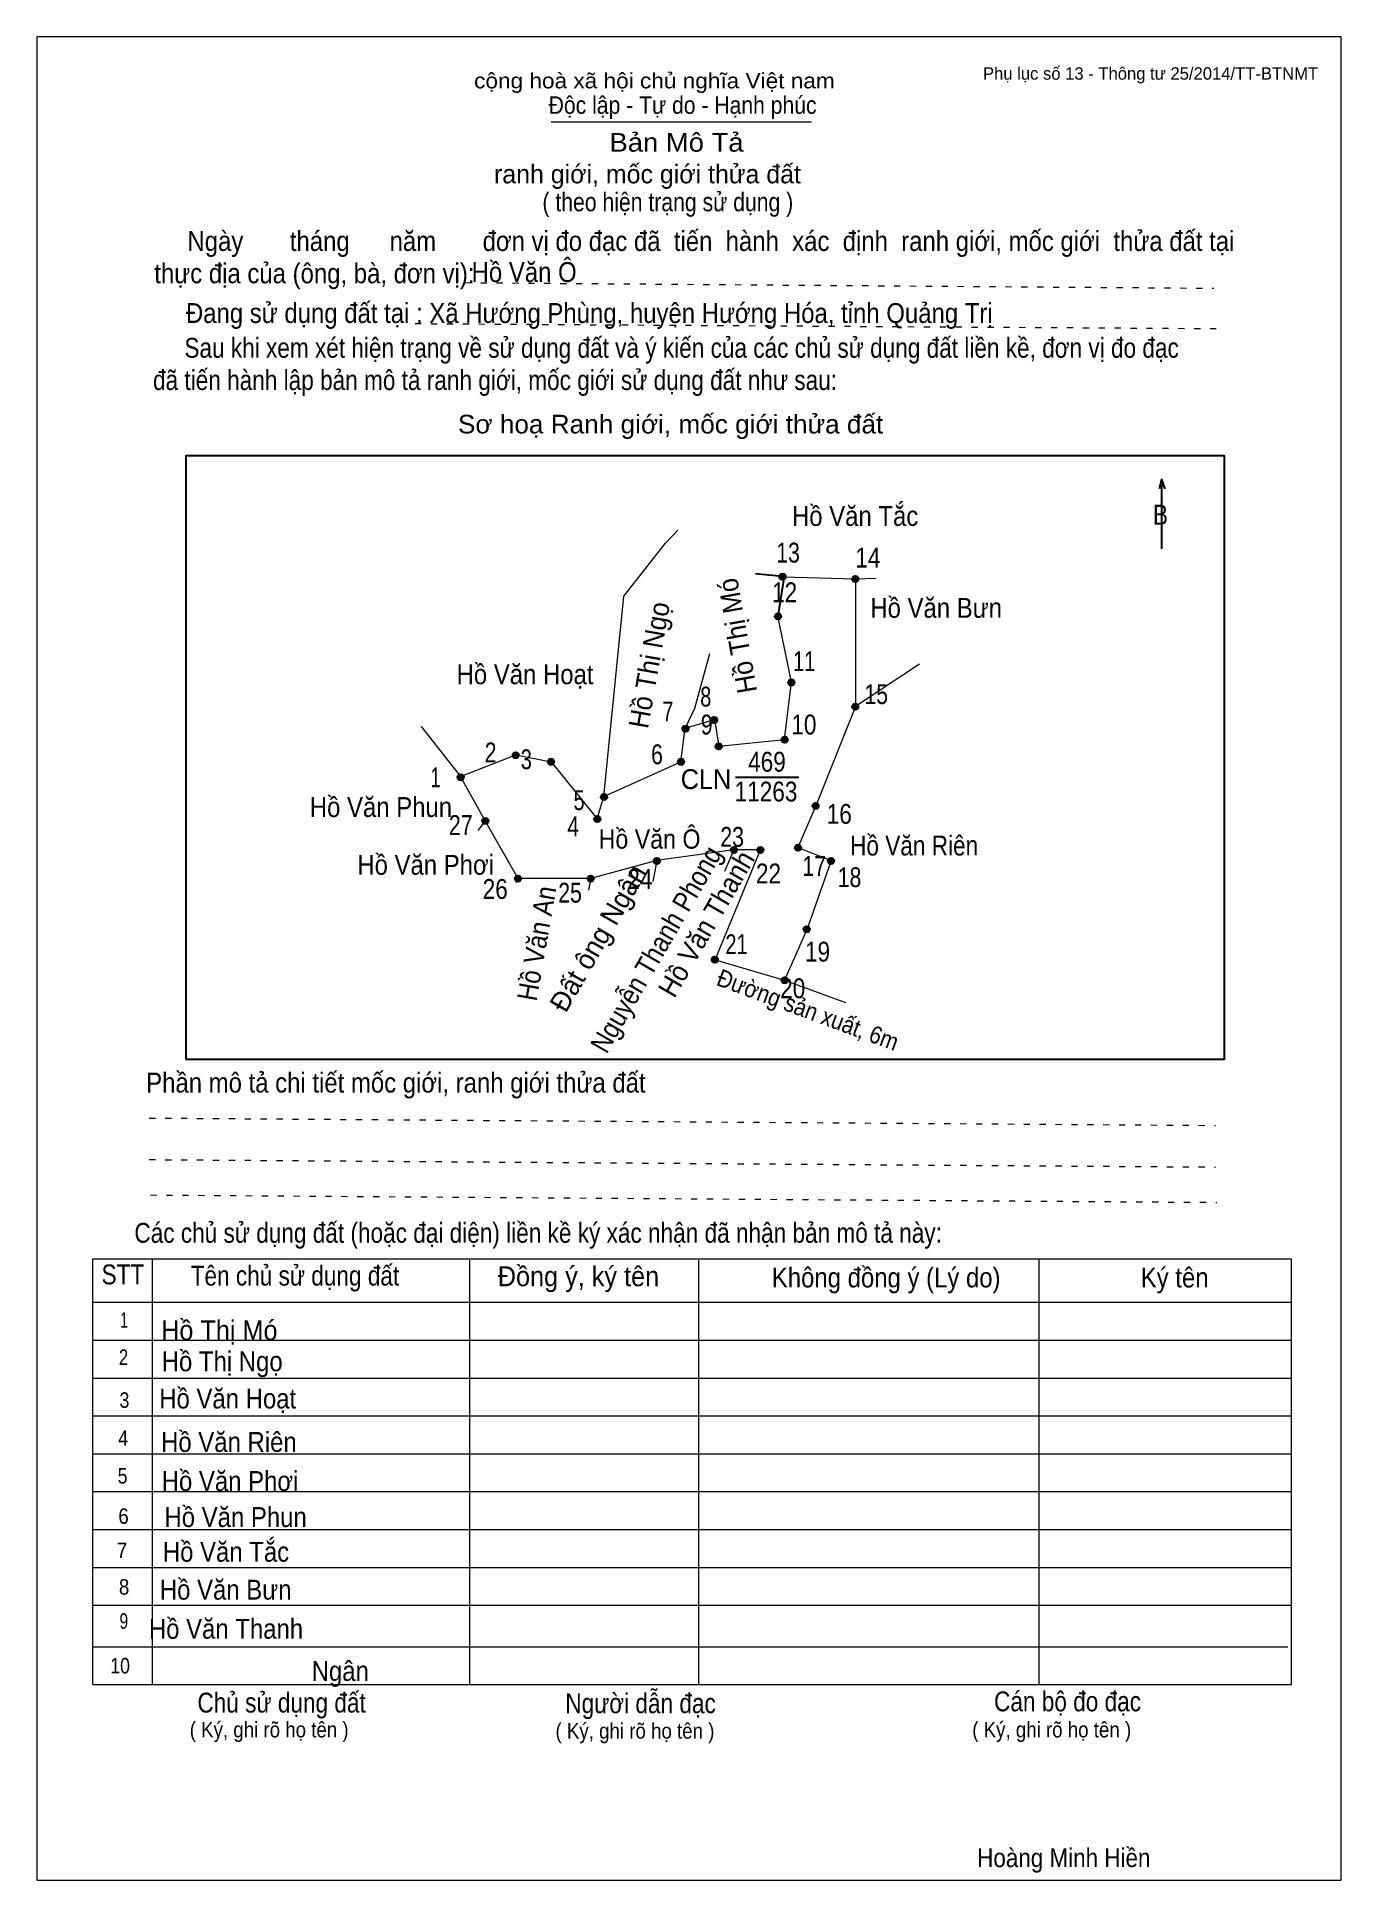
# Model space of a CAD drawing. Header units: centimetres. Extents: x 0 to 21, y 0 to 29.7.
import ezdxf
from ezdxf.enums import TextEntityAlignment as Align

# ---------------------------------------------------------------- set-up
doc = ezdxf.new("R2010")
doc.units = ezdxf.units.CM
doc.header["$LTSCALE"] = 0.13
doc.linetypes.add('DOTTED', pattern=[1.5, 0.3, -1.2])
for name, color, linetype, lineweight in [('1', 7, 'Continuous', 25), ('32', 7, 'Continuous', 25), ('33', 7, 'Continuous', 25), ('61', 7, 'Continuous', 13), ('62', 7, 'Continuous', 13)]:
    doc.layers.add(name, color=color, linetype=linetype, lineweight=lineweight)
for name, color, linetype in [('34', 7, 'Continuous'), ('45', 7, 'Continuous'), ('63', 7, 'Continuous')]:
    doc.layers.add(name, color=color, linetype=linetype)

msp = doc.modelspace()

# ---------------------------------------------------------------- hatches: boundary and pattern name
at = {"layer": '32'}
for points in [[(12.0552, 21.0002, 1), (11.9552, 21.0002, 1)], [(13.2264, 20.9647, 1), (13.1264, 20.9647, 1)], [(11.9842, 20.3614, 1), (11.8842, 20.3614, 1)], [(12.1971, 19.2967, 1), (12.0971, 19.2967, 1)], [(10.955, 18.6933, 1), (10.855, 18.6933, 1)], [(13.2264, 18.9063, 1), (13.1264, 18.9063, 1)], [(10.4936, 18.5514, 1), (10.3936, 18.5514, 1)], [(12.0907, 18.3739, 1), (11.9907, 18.3739, 1)], [(7.7609, 18.1255, 1), (7.6609, 18.1255, 1)], [(11.026, 18.2674, 1), (10.926, 18.2674, 1)], [(6.8736, 17.7706, 1), (6.7736, 17.7706, 1)], [(8.3287, 18.019, 1), (8.2287, 18.019, 1)], [(10.4226, 18.019, 1), (10.3226, 18.019, 1)], [(9.1805, 17.4512, 1), (9.0805, 17.4512, 1)], [(12.5875, 17.3092, 1), (12.4875, 17.3092, 1)], [(7.2708, 17.0672, 1), (7.1708, 17.0672, 1)], [(9.074, 17.0963, 1), (8.974, 17.0963, 1)], [(11.2744, 16.5994, 1), (11.1744, 16.5994, 1)], [(11.7003, 16.5994, 1), (11.6003, 16.5994, 1)], [(12.3036, 16.6349, 1), (12.2036, 16.6349, 1)], [(10.0323, 16.422, 1), (9.9323, 16.422, 1)], [(12.836, 16.422, 1), (12.736, 16.422, 1)], [(7.7964, 16.138, 1), (7.6964, 16.138, 1)], [(8.9676, 16.138, 1), (8.8676, 16.138, 1)], [(12.4456, 15.3218, 1), (12.3456, 15.3218, 1)], [(10.966, 14.8302, 1), (10.866, 14.8302, 1)], [(12.0885, 14.5002, 1), (11.9885, 14.5002, 1)]]:
    msp.add_hatch(color=256, dxfattribs=at).paths.add_polyline_path(points)

# ---------------------------------------------------------------- linework, layer by layer
at = {"layer": '1'}
for p, q in [((12.06, 21), (11.57, 21.05)), ((12.04, 21.04), (11.93, 20.37))]:
    msp.add_line(p, q, dxfattribs=at)
at = {"layer": '1', "lineweight": 13}
msp.add_lwpolyline([(21, 0), (21, 29.7), (0, 29.7), (0, 0)], close=True, dxfattribs=at)
at = {"layer": '32'}
for centre in [(12.0052, 21.0002), (13.1764, 20.9647), (11.9342, 20.3614), (12.1471, 19.2967), (10.905, 18.6933), (13.1764, 18.9063), (10.4436, 18.5514), (12.0407, 18.3739), (7.7109, 18.1255), (10.976, 18.2674), (6.8236, 17.7706), (8.2787, 18.019), (10.3726, 18.019), (9.1305, 17.4512), (12.5375, 17.3092), (7.2208, 17.0672), (9.024, 17.0963), (11.2244, 16.5994), (11.6503, 16.5994), (12.2536, 16.6349), (9.9823, 16.422), (12.786, 16.422), (7.7464, 16.138), (8.9176, 16.138), (12.3956, 15.3218), (10.916, 14.8302), (12.0385, 14.5002)]:
    msp.add_circle(centre, 0.05, dxfattribs=at)
at = {"layer": '33'}
msp.add_line((11.25, 17.77), (12.27, 17.77), dxfattribs=at)
at = {"layer": '61'}
for p, q in [((13.18, 20.97), (13.51, 20.98)), ((14.21, 19.59), (13.18, 18.91)), ((6.19, 18.59), (6.82, 17.78)), ((7.22, 17.07), (7.1, 16.91)), ((9.98, 16.43), (9.92, 16.09)), ((11.22, 16.6), (11.07, 16.25)), ((7.75, 16.14), (7.71, 16.07)), ((8.92, 16.14), (8.88, 15.95))]:
    msp.add_line(p, q, dxfattribs=at)
for points in [[(9.13, 17.46), (9.45, 20.69), (10.12, 21.54), (10.32, 21.75)], [(12.01, 21), (13.18, 20.97), (13.18, 18.91)], [(10.44, 18.56), (10.91, 18.7), (10.98, 18.27), (12.04, 18.38), (12.15, 19.3), (11.93, 20.37)], [(10.83, 19.76), (10.59, 18.88), (10.44, 18.56)], [(13.18, 18.91), (12.54, 17.31), (12.25, 16.64), (12.79, 16.43), (12.4, 15.33), (12.04, 14.5)], [(9.13, 17.46), (10.37, 18.02), (10.44, 18.56)], [(6.82, 17.78), (7.71, 18.13), (8.28, 18.02), (9.02, 17.1), (9.13, 17.46)], [(11.22, 16.6), (9.98, 16.43), (8.92, 16.14), (7.75, 16.14), (7.22, 17.07), (6.82, 17.78)], [(10.92, 14.83), (11.65, 16.6), (11.22, 16.6)], [(10.92, 14.83), (12.04, 14.5), (13.02, 14.14)]]:
    msp.add_lwpolyline(points, dxfattribs=at)
at = {"layer": '62'}
for p, q in [((8.28, 28.33), (12.47, 28.33)), ((0.9, 10.01), (20.2, 10.01)), ((0.9, 3.15), (0.9, 10.01)), ((1.86, 3.15), (1.86, 10.01)), ((6.97, 3.15), (6.97, 9.99)), ((10.66, 3.15), (10.66, 9.99)), ((16.14, 3.15), (16.14, 10.01)), ((20.2, 3.15), (20.2, 10.01)), ((0.9, 9.31), (20.2, 9.31)), ((0.9, 8.7), (20.2, 8.7)), ((0.9, 8.09), (20.2, 8.09)), ((0.9, 7.48), (20.2, 7.48)), ((0.9, 6.87), (20.2, 6.87)), ((0.9, 6.26), (20.2, 6.26)), ((0.9, 5.65), (20.2, 5.65)), ((0.9, 5.04), (20.2, 5.04)), ((0.9, 4.43), (20.2, 4.43)), ((0.89, 3.76), (20.14, 3.76)), ((0.9, 3.15), (20.2, 3.15))]:
    msp.add_line(p, q, dxfattribs=at)
at = {"layer": '62', "linetype": 'DOTTED'}
for p, q in [((6.89, 25.74), (18.95, 25.65)), ((6.09, 25.08), (19.04, 25)), ((1.81, 12.28), (18.98, 12.16)), ((1.81, 11.61), (18.98, 11.49)), ((1.83, 11.04), (19, 10.92))]:
    msp.add_line(p, q, dxfattribs=at)
at = {"layer": '62', "lineweight": 25}
for p, q in [((18.11, 22.58), (18.11, 21.45)), ((18.11, 22.57), (18.07, 22.42)), ((18.11, 22.57), (18.16, 22.42))]:
    msp.add_line(p, q, dxfattribs=at)
msp.add_lwpolyline([(2.4, 13.23), (19.12, 13.23), (19.12, 22.95), (2.4, 22.95)], close=True, dxfattribs=at)

# ---------------------------------------------------------------- texts
at = {"layer": '32'}
for s, width, p in [('13', 0.8, (12.095, 21.23)), ('14', 0.85, (13.38, 21.15)), ('12', 0.85, (12.04, 20.59)), ('11', 0.75, (12.355, 19.48)), ('8', 0.75, (10.77, 18.91)), ('15', 0.8, (13.515, 18.95)), ('7', 0.75, (10.16, 18.67)), ('9', 0.8, (10.785, 18.46)), ('10', 0.85, (12.35, 18.46)), ('2', 0.8, (7.305, 18.01)), ('3', 0.75, (7.88, 17.9)), ('6', 0.8, (9.985, 17.98)), ('1', 0.65, (6.42, 17.61)), ('5', 0.75, (8.73, 17.24)), ('16', 0.85, (12.92, 17.02)), ('27', 0.8, (6.825, 16.84)), ('4', 0.8, (8.635, 16.82)), ('23', 0.8, (11.195, 16.65)), ('22', 0.85, (11.78, 16.06)), ('17', 0.8, (12.515, 16.18)), ('26', 0.85, (7.38, 15.81)), ('25', 0.8, (8.585, 15.75)), ('24', 0.85, (9.71, 15.97)), ('18', 0.8, (13.085, 16)), ('21', 0.75, (11.265, 14.92)), ('19', 0.85, (12.57, 14.8)), ('20', 0.85, (12.17, 14.21))]:
    msp.add_text(s, height=0.32, dxfattribs=dict(at, width=width)).set_placement(p, align=Align.CENTER)
at = {"layer": '33'}
for s, width, p in [('Hồ Văn Tắc', 0.9, (13.175, 21.82)), ('Hồ Văn Bưn', 0.9, (14.48, 20.34)), ('Hồ Văn Hoạt', 0.9, (7.86, 19.27)), ('469', 0.85, (11.755, 17.86)), ('11263', 0.85, (11.74, 17.38)), ('Hồ Văn Phun', 0.9, (5.54, 17.13)), ('Hồ Văn Riên', 0.85, (14.125, 16.51)), ('Hồ Văn Phơi', 0.9, (6.26, 16.2)), ('Hồ Văn Phơi', 0.9, (3.11, 6.27)), ('Hồ Văn Phun', 0.9, (3.2, 5.69)), ('Hồ Văn Tắc', 0.9, (3.045, 5.13)), ('Hồ Văn Bưn', 0.9, (3.04, 4.52)), ('Hồ Văn Thanh', 0.9, (3.045, 3.89)), ('Ngân', 0.9, (4.885, 3.21))]:
    msp.add_text(s, height=0.32, dxfattribs=dict(at, width=width)).set_placement(p, align=Align.CENTER)
for s, height, rotation, width, p in [('Hồ Thị Mó', 0.3198, 100, 0.95, (11.4365, 20.0772)), ('Hồ Thị Ngọ', 0.3199, 80, 0.95, (10.0167, 19.5522)), ('Nguyễn Thanh Phong', 0.3197, 60, 0.9, (10.1084, 14.9201)), ('Hồ Văn Thanh', 0.3197, 60, 0.95, (10.9182, 15.3301)), ('Hồ Văn An', 0.32, 80, 0.9, (8.2053, 15.0672))]:
    msp.add_text(s, height=height, rotation=rotation, dxfattribs=dict(at, width=width)).set_placement(p, align=Align.CENTER)
at = {"layer": '33', "width": 0.95}
msp.add_text('CLN', height=0.32, dxfattribs=at).set_placement((11.18, 17.58), align=Align.RIGHT)
at = {"layer": '33'}
msp.add_text('Đất ông Ngân', height=0.3197, rotation=60, dxfattribs=at).set_placement((9.1751, 15.1001), align=Align.CENTER)
at = {"layer": '34'}
for s, width, p in [('Hồ Văn Ô', 0.9, (7, 25.75)), ('Hồ Thị Mó', 0.95, (2, 8.7)), ('Hồ Thị Ngọ', 0.9, (2.01, 8.2)), ('Hồ Văn Hoạt', 0.9, (1.97, 7.6)), ('Hồ Văn Riên', 0.9, (2, 6.9))]:
    msp.add_text(s, height=0.32, dxfattribs=dict(at, width=width)).set_placement(p)
at = {"layer": '45', "width": 0.9}
msp.add_text('Hồ Văn Ô', height=0.3103, dxfattribs=at).set_placement((9.865, 16.62), align=Align.CENTER)
msp.add_text('Đường sản xuất, 6m', height=0.2792, rotation=339.697, dxfattribs=at).set_placement((12.3666, 13.8922), align=Align.CENTER)
at = {"layer": '62'}
for s, height, width, p in [('cộng hoà xã hội chủ nghĩa Việt nam', 0.2474, 1.1, (7.04, 28.87)), ('Độc lập - Tự do - Hạnh phúc', 0.2828, 0.9, (8.24, 28.46)), ('Bản Mô Tả', 0.3, 1.1, (9.22, 27.85)), ('( theo hiện trạng sử dụng )', 0.3, 0.85, (8.14, 26.89)), ('     Ngày       tháng      năm       đơn vị đo đạc đã  tiến  hành  xác  định  ranh giới, mốc giới  thửa đất tại ', 0.32, 0.9, (1.89, 26.25)), ('thực địa của (ông, bà, đơn vị): ', 0.32, 0.9, (1.89, 25.73)), ('Đang sử dụng đất tại : Xã Hướng Phùng, huyện Hướng Hóa, tỉnh Quảng Trị', 0.32, 0.9, (2.4, 25.09)), ('     Sau khi xem xét hiện trạng về sử dụng đất và ý kiến của các chủ sử dụng đất liền kề, đơn vị đo đạc ', 0.32, 0.85, (1.87, 24.53)), ('đã tiến hành lập bản mô tả ranh giới, mốc giới sử dụng đất như sau:', 0.32, 0.85, (1.87, 24.01)), ('Sơ hoạ Ranh giới, mốc giới thửa đất', 0.3, 1.05, (6.78, 23.31)), ('B', 0.32, 0.85, (17.97, 21.84)), ('Phần mô tả chi tiết mốc giới, ranh giới thửa đất ', 0.32, 0.9, (1.76, 12.69)), ('Các chủ sử dụng đất (hoặc đại diện) liền kề ký xác nhận đã nhận bản mô tả này:', 0.32, 0.85, (1.57, 10.27))]:
    msp.add_text(s, height=height, dxfattribs=dict(at, width=width)).set_placement(p)
msp.add_text('ranh giới, mốc giới thửa đất', height=0.3, dxfattribs=at).set_placement((7.36, 27.34))
for s, height, width, p in [('STT', 0.32, 0.85, (1.385, 9.6)), ('Tên chủ sử dụng đất', 0.32, 0.85, (4.155, 9.58)), ('Đồng ý, ký tên', 0.32, 0.95, (8.72, 9.57)), ('Không đồng ý (Lý do)', 0.32, 0.9, (13.675, 9.55)), ('Ký tên', 0.32, 0.9, (18.32, 9.55)), ('1', 0.25, 0.7, (1.405, 8.9)), ('2', 0.25, 0.8, (1.395, 8.3)), ('3', 0.25, 0.85, (1.41, 7.61)), ('4', 0.25, 0.85, (1.39, 7)), ('5', 0.25, 0.85, (1.38, 6.39)), ('6', 0.25, 0.9, (1.395, 5.74)), ('7', 0.25, 0.95, (1.37, 5.19)), ('8', 0.25, 0.9, (1.405, 4.6)), ('9', 0.25, 0.75, (1.4, 4.05)), ('10', 0.25, 0.85, (1.34, 3.33)), ('Chủ sử dụng đất', 0.32, 0.85, (3.94, 2.7)), ('Người dẫn đạc', 0.32, 0.85, (9.72, 2.69)), ('Cán bộ đo đạc', 0.32, 0.85, (16.595, 2.72)), ('( Ký, ghi rõ họ tên )', 0.25, 0.9, (3.74, 2.3)), ('( Ký, ghi rõ họ tên )', 0.25, 0.9, (9.63, 2.28)), ('( Ký, ghi rõ họ tên )', 0.25, 0.9, (16.34, 2.3))]:
    msp.add_text(s, height=height, dxfattribs=dict(at, width=width)).set_placement(p, align=Align.CENTER)
at = {"layer": '63'}
msp.add_text('Phụ lục số 13 - Thông tư 25/2014/TT-BTNMT', height=0.2, dxfattribs=at).set_placement((20.63, 29.01), align=Align.RIGHT)
at = {"layer": '63', "width": 0.9}
msp.add_text('Hoàng Minh Hiền', height=0.3, dxfattribs=at).set_placement((16.535, 0.21), align=Align.CENTER)

doc.saveas('drawing.dxf')
